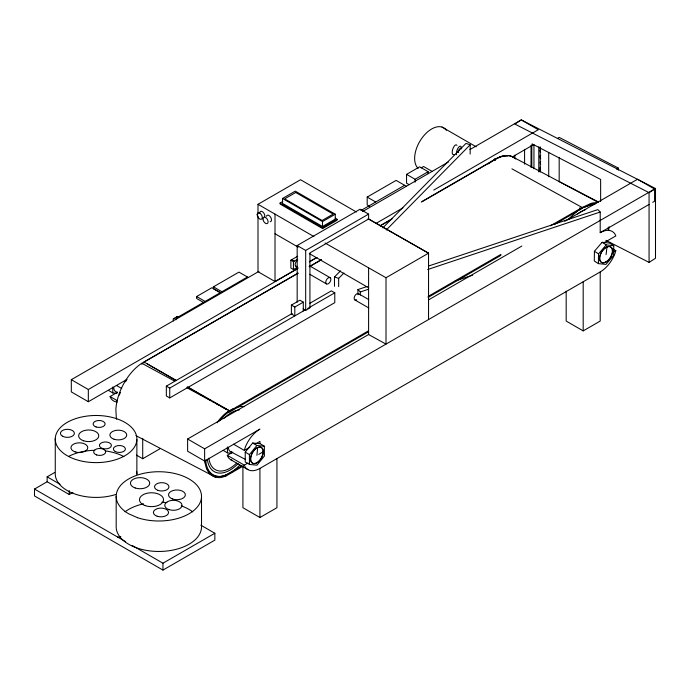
<?xml version="1.0" encoding="UTF-8"?>
<svg xmlns="http://www.w3.org/2000/svg" width="690" height="690" viewBox="0 0 690 690"><rect width="100%" height="100%" fill="white"/><g stroke="black" fill="none" stroke-linecap="round" stroke-linejoin="round"><path stroke-width="1.03" d="M297.166 302.237L297.174 245.528L360.085 209.208L368.598 214.116L368.598 219.032L309.931 252.902L309.931 307.904L305.679 310.362L303.126 308.887M305.679 310.362L305.679 250.444L368.598 214.116M594.426 251.263L594.306 261.01L598.403 263.623L605.958 264.399L613.643 255.421L613.772 245.683L609.667 243.061L602.111 242.294L594.426 251.263L598.532 253.886L598.403 263.623M495.015 160.572L495.066 159.545A38.804 21.433 -62.7 0 1 515.758 159.036M582.11 208.501L582.17 207.492L590.718 203.498A37.648 20.795 -62.7 0 1 596.824 202.765M205.085 460.601L205.241 463.628A39.278 21.701 -62.7 0 0 221.309 477.48L225.759 476.135L225.854 475.074L241.724 465.914M256.913 455.34L257.68 447.474M606.087 254.653L607.002 246.873M233.565 444.205L244.312 450.406L245.191 447.448A24.064 13.895 -60 0 1 259.923 429.111L204.628 461.041L187.62 451.217L187.62 439.013L368.719 334.452M613.134 249.107L615.816 250.651L614.937 253.618A24.064 13.895 -60 0 1 600.205 271.946L259.923 468.407A24.064 13.895 -60 0 1 245.191 467.087L244.312 465.146L227.295 455.322L232.806 452.14M245.226 452.14L252.678 443.023L260.164 443.748L264.365 446.223L264.399 456.064L256.947 465.181L249.461 464.456L245.269 461.99L245.226 452.14L249.418 454.615L249.461 464.456M249.418 454.615L256.87 445.49L264.365 446.223M598.532 253.886L606.217 244.907L613.772 245.683M334.478 286.281L334.478 276.992L340.524 270.851M382.846 227.864L465.983 143.408L470.166 144.788L470.166 154.068M338.661 286.617L338.661 278.372L343.948 272.998M386.271 230.003L470.166 144.788M224.69 415.07L229.184 411.533M557.434 138.492L559.176 137.379L618.326 168.075L618.326 170.18M616.601 169.188L618.326 168.075M605.923 240.344L649.066 262.398L649.066 192.657L655.5 188.525L521.278 119.905L469.933 149.549M649.066 262.398L655.5 258.267L655.5 188.525M258 213.935L258 204.3L300.538 179.745L356.463 212.028M282.512 198.487L295.277 191.121L335.262 214.202L335.262 219.118L322.497 226.484L282.512 203.403L282.512 198.487L322.497 221.576L335.262 214.202M335.228 218.195L337.082 219.265L337.082 220.248L322.618 228.597L280.08 204.042L280.08 203.058L282.797 201.489M369.737 206.413L367.192 204.939L367.192 197.081L396.112 180.383L406.324 186.283M409.11 184.67L406.557 183.195L406.557 174.354L419.632 166.808L428.145 171.715L428.145 173.682M203.447 302.427L196.641 298.494L196.641 296.536L211.951 287.696L220.455 292.603M220.231 292.733L213.426 288.808L213.426 286.842L238.947 272.11L248.305 277.509M421.211 167.86L423.574 166.497L432.078 171.405M280.08 203.058L322.618 227.614L337.082 219.265M173.595 318.616L176.994 316.65M360.87 210.554L404.616 185.3M406.557 174.354L415.07 179.262L428.145 171.715M247.451 277.018L176.588 317.926L177.442 318.418M127.046 379.371L88.329 401.718L71.312 391.903L71.312 379.69L258.957 271.36M362.569 211.537L448.466 161.952M297.683 267.056L293.431 269.514L290.878 268.039L290.878 260.182L297.683 256.249M290.878 260.182L293.431 261.648L297.683 259.199M258 216.074L258.008 271.705L275.017 281.529L298.14 268.186M309.232 261.777L316.632 257.508M71.312 379.69L88.329 389.514L297.442 268.789M309.577 261.777L317.046 257.465M375.86 223.508L402.926 207.88M433.734 190.095L538.295 129.729L521.278 119.905L514.843 124.045L649.066 192.657M297.968 273.137L141.829 363.285A38.95 21.519 -62.7 0 0 115.868 409.558L116.274 417.278A38.95 21.519 -62.7 0 0 116.679 419.244M309.172 266.676L321.298 259.673M380.087 225.734L392.222 218.73M422.082 201.489L494.868 159.459A38.778 21.425 -62.7 0 1 514.826 158.312M144.003 363.035L144.003 362.034L298.166 273.223M309.362 266.763L321.497 259.751M380.285 225.811L391.48 219.351M421.349 202.11L495.066 159.545M512.489 156.837L533.681 144.598M117.197 402.072A24.064 13.895 -60 0 1 110.969 398.475L110.09 396.526L117.438 392.282M303.298 302.151L294.803 307.059L294.803 315.899L291.396 313.933L291.396 305.092L299.9 300.185L303.298 302.151L303.298 310.992M309.931 303.238L331.373 290.852L334.779 292.819L334.779 302.643L169.74 397.923L166.342 395.957L166.342 386.133L292.215 313.458M166.342 386.133L169.74 388.099L304.937 310.043M307.74 308.43L334.779 292.819M325.05 243.009L386.012 277.734L428.542 253.178L428.55 319.556M72.881 492.436L69.259 494.523L47.144 481.758L47.144 476.842L54.648 472.512M200.885 525.193L214.849 533.258L214.849 540.132L162.952 570.095L34.5 495.929L34.5 489.055L47.144 481.758M136.447 455.107L142.718 458.729L159.735 448.905M368.382 330.915L229.287 411.223L229.287 412.197L368.356 331.907M428.128 296.424L500.949 254.377M550.43 225.811L582.17 207.492L511.928 168.826M428.102 297.416L500.906 255.378M554.105 224.664L577.444 211.192M579.307 210.114L581.178 209.036M428.464 299.952L521.821 246.063M564.765 221.266L637.577 179.228L654.594 189.051L654.594 201.256L652.749 202.317M187.62 439.013L204.628 448.836L654.594 189.051M428.361 266.09L597.799 209.622L600.205 212.028L600.205 232.659L649.066 204.447M244.312 450.406L249.823 447.224M255.335 444.041L259.923 441.393L259.923 443.498M603.879 242.811L615.816 235.92L614.937 233.97A24.064 13.895 -60 0 0 600.205 232.659M258.716 454.374L263.269 451.743M244.312 465.146L247.986 463.025M613.065 252.247L615.816 250.651M225.759 476.135L243.449 465.914M132.238 545.48L162.952 563.212L214.849 533.258M242.915 466.061L242.915 507.702L259.923 517.526L276.94 507.702L276.94 458.583M566.18 291.171L566.18 321.066L583.188 330.889L600.205 321.066L600.205 271.946M584.904 207.19L590.502 204.585A36.449 20.131 -62.7 0 1 595.479 203.826M357.929 294.716L357.929 289.559L367.115 286.497M357.929 289.559L360.335 291.965L368.495 289.248M427.697 269.514L600.205 212.028M455.262 280.959L472.616 275.181M225.854 475.074L221.602 476.367A38.062 21.036 -62.7 0 1 206.034 462.947L205.887 459.971M117.628 537.122L120.802 536.63M108.589 390.471L112.781 392.938L117.059 393.352M223.258 450.423L227.45 452.89L231.728 453.313M334.478 276.992L338.661 278.372M532.093 143.874L600.636 179.443L600.636 201.54M598.29 201.877L559.176 181.582L559.176 157.372M135.964 435.666L215.547 477.17M230.546 451.631L245.64 459.557M513.515 157.311L598.29 202.386M174.656 381.104L141.829 363.285L141.89 364.26M186.852 387.72L229.063 410.619L229.114 411.576M368.063 218.696L428.542 253.178L368.512 218.98M147.367 363.949L176.192 380.371M187.344 386.719L229.184 410.55L224.483 414.233A39.347 21.744 -62.7 0 0 217.1 422.78M442.005 127.055L476.221 146.815M367.192 197.081L375.696 201.998M258 204.3L313.933 236.584M297.174 245.528L305.679 250.444M275.017 233.763L298.184 247.141M309.301 253.558L368.598 287.79M358.49 293.69L368.702 299.581M309.698 265.892L330.113 277.682A3.605 2.087 -60 0 1 328.966 283.271A3.605 2.087 -60 0 1 325.844 281.468A3.605 2.087 -60 0 1 330.113 277.682M291.723 259.69L294.276 261.156M354.884 299.934L368.805 307.973M295.881 266.254L297.735 267.323M309.793 274.284L326.499 283.935M291.396 305.092L294.803 307.059M213.426 286.842L221.93 291.749M196.641 296.536L205.146 301.444M144.193 362.121L176.226 380.604M188.327 387.59L210.666 400.485M212.529 401.554L214.392 402.632M216.255 403.702L219.041 405.315M220.904 406.393L226.493 409.61M116.36 385.408L121.725 388.513M230.883 459.773L247.9 469.597M110.09 396.526L117.248 400.666M47.144 476.842L60.039 484.294M34.5 489.055L125.718 541.719M252.678 443.023L256.87 445.49M602.111 242.294L606.217 244.907M227.295 455.322L228.174 457.272A24.064 13.895 -60 0 0 232.556 460.506M227.424 446.991L227.45 452.89M112.755 387.03L112.781 392.938M583.188 281.77L583.188 330.889M579.936 207.595L579.936 209.562M548.714 152.507L548.714 176.718M540.21 146.918L540.21 172.017M538.778 146.841L538.778 171.939M533.948 144.71L533.948 168.765M531.817 144.797L531.817 166.894M531.015 145.314L531.015 167.411M524.581 149.445L524.581 164.177M514.843 155.155L514.843 158.381M494.868 158.484L494.868 160.442M415.07 179.262L415.07 182.212M386.012 277.734L386.012 344.112L368.598 334.521L368.598 268.143M360.335 291.965L360.335 295.061M322.618 227.614L322.618 228.597M322.497 221.576L322.497 226.484M293.431 261.648L293.431 269.514M275.017 214.124L275.017 281.529M259.923 468.407L259.923 517.526M204.628 448.836L204.628 461.041M201.514 496.369L201.514 526.815M169.74 388.099L169.74 397.923M162.952 563.212L162.952 570.095M142.718 438.443L142.718 458.729M136.87 439.547A40.814 23.564 0 0 1 74.917 459.204A40.814 23.564 0 0 1 76.409 418.399A40.814 23.564 0 0 1 136.87 439.547L136.87 474.349A40.814 23.564 0 0 0 136.629 471.27M116.179 496.369L116.179 526.815A42.668 24.633 0 0 0 160.434 551.439A42.668 24.633 0 0 0 201.402 524.986M88.329 389.514L88.329 401.718M69.259 490.599L69.259 494.523M55.26 438.547L55.26 473.357A40.814 23.564 0 0 0 115.722 494.506M356.687 299.762A3.605 2.087 -60 0 1 354.479 296.614A3.605 2.087 -60 0 1 358.895 294.061M297.019 266.357A3.605 2.087 -60 0 1 295.147 264.201A3.605 2.087 -60 0 1 297.683 260.182M458.246 152.576A3.605 1.458 -71.8 0 1 459.911 148.591A3.605 1.458 -71.8 0 1 461.688 148.859M458.436 152.154A1.199 0.483 -71.8 0 1 458.626 150.61A1.199 0.483 -71.8 0 1 459.445 150.084M456.47 154.715A5.166 2.087 -71.8 0 1 458.609 147.272A5.166 2.087 -71.8 0 1 461.498 148.523M454.098 154.491A5.166 2.087 -71.8 0 1 452.726 149.23A5.166 2.087 -71.8 0 1 456.97 145.383M173.492 320.945A2.406 1.389 60 0 1 173.742 318.521A2.406 1.389 60 0 1 175.993 319.772M176.752 316.943A2.406 1.389 60 0 1 178.598 316.908M540.624 152.404A2.406 1.458 57.3 0 1 540.624 149.626M540.762 158.769A2.406 1.458 57.3 0 1 540.762 155.371M540.727 164.229A2.406 1.458 57.3 0 1 540.727 161.451M540.572 170.361A2.674 1.621 57.3 0 1 540.494 167.239M259.733 213.107A3.605 2.087 60 0 1 262.614 211.856A3.605 2.087 60 0 1 264.744 216.772M266.478 216.237A3.605 2.087 60 0 1 270.497 216.988A3.605 2.087 60 0 1 270.213 221.714M68.681 456.375A40.814 23.564 0 0 1 94.797 450.294M105.406 450.915A40.814 23.564 0 0 1 123.846 456.59M124.993 511.825A42.668 24.633 0 0 1 143.563 503.821M161.883 502.242A42.668 24.633 0 0 1 166.937 502.631M181.237 505.848A42.668 24.633 0 0 1 192.7 511.825M418.149 168.377A24.064 13.895 -60 0 1 422.194 137.75A24.064 13.895 -60 0 1 446.378 130.298M219.377 420.969A38.062 21.036 -62.7 0 1 224.673 415.147M609.141 226.881A37.648 20.795 -62.7 0 1 608.615 230.167M608.33 227.217A36.449 20.131 -62.7 0 1 608.019 229.339M117.024 392.032A9.022 5.304 -59.5 0 1 113.755 387.452M231.693 451.984A9.022 5.304 -59.5 0 1 228.424 447.413M119.379 395.129A37.898 21.321 -62.3 0 1 120.371 392.369M125.589 381.734A37.898 21.321 -62.3 0 1 126.632 380.069M236.644 463.137A32.059 18.044 -62.3 0 1 208.854 458.16M238.119 463.611A34.284 19.294 -62.3 0 1 207.345 459.316M223.603 418.589A34.284 19.294 -62.3 0 1 239.335 409.903M239.801 465.017A37.898 21.321 -62.3 0 1 207.138 468.967M205.241 463.292A37.898 21.321 -62.3 0 1 204.913 461.196M219.135 420.245A37.898 21.321 -62.3 0 1 220.498 418.666L227.001 412.577A37.898 21.321 -62.3 0 1 233.746 408.454M235.644 407.678A37.898 21.321 -62.3 0 1 244.269 406.652M488.555 163.823A37.898 21.356 -60.3 0 1 507.417 156.13M577.444 213.986A34.284 19.329 -60.3 0 1 585.715 209.544M568.37 219.618A37.898 21.356 -60.3 0 1 570.466 217.255L577.15 211.261A37.898 21.356 -60.3 0 1 592.736 205.31M612.332 250.03L612.306 251.954A9.022 5.089 -60.3 0 1 602.629 262.838A9.022 5.089 -60.3 0 1 602.793 250.427A9.022 5.089 -60.3 0 1 612.332 250.03M295.725 192.493L284.668 198.875L322.101 220.489L333.158 214.107L295.725 192.493M137.508 517.698L128.676 513.783A42.668 24.633 0 0 1 144.253 473.219A42.668 24.633 0 0 1 201.351 498.516A42.668 24.633 0 0 1 137.508 517.698M263.011 452.58L263.002 450.639A9.022 5.08 -62.3 0 0 253.584 451.088A9.022 5.08 -62.3 0 0 253.635 463.628A9.022 5.08 -62.3 0 0 263.011 452.58M257.18 214.581A3.605 2.087 60 0 0 261.001 219.342A3.605 2.087 60 0 0 261.001 214.236A3.605 2.087 60 0 0 257.18 214.581M262.985 218.92A3.605 2.087 60 0 0 266.814 223.681A3.605 2.087 60 0 0 266.814 218.575A3.605 2.087 60 0 0 262.985 218.92M96.108 426.972A6.012 3.476 0 0 0 105.13 423.962A6.012 3.476 0 0 0 96.108 420.952A6.012 3.476 0 0 0 96.108 426.972M114.092 439.254A8.418 4.864 0 0 0 126.727 435.036A8.418 4.864 0 0 0 114.092 430.827A8.418 4.864 0 0 0 114.092 439.254M83.671 440.815A10.065 5.813 0 0 0 98.765 435.787A10.065 5.813 0 0 0 83.671 430.75A10.065 5.813 0 0 0 83.671 440.815M102.405 448.44A6.012 3.476 0 0 0 111.426 445.43A6.012 3.476 0 0 0 102.405 442.419A6.012 3.476 0 0 0 102.405 448.44M75.132 451.89A8.418 4.864 0 0 0 87.768 447.681A8.418 4.864 0 0 0 75.132 443.472A8.418 4.864 0 0 0 75.132 451.89M96.652 454.96A6.012 3.476 0 0 0 105.674 451.95A6.012 3.476 0 0 0 96.652 448.94A6.012 3.476 0 0 0 96.652 454.96M62.471 436.184A6.986 4.037 0 0 0 74.158 434.372A6.986 4.037 0 0 0 65.602 429.439A6.986 4.037 0 0 0 62.471 436.184M115.178 451.458A6.012 3.476 0 0 0 125.226 449.863A6.012 3.476 0 0 0 117.8 445.636A6.012 3.476 0 0 0 115.178 451.458M157.829 490.331A7.219 4.166 0 0 0 168.955 487.036A7.219 4.166 0 0 0 158.45 483.121A7.219 4.166 0 0 0 157.829 490.331M145.116 505.589A12.032 6.943 0 0 0 163.53 499.948A12.032 6.943 0 0 0 145.875 493.566A12.032 6.943 0 0 0 145.116 505.589M172.362 498.922A8.418 4.864 0 0 0 185.351 495.084A8.418 4.864 0 0 0 173.104 490.512A8.418 4.864 0 0 0 172.362 498.922M169.093 509.617A8.608 4.968 0 0 0 182.005 505.304A8.608 4.968 0 0 0 169.093 501A8.608 4.968 0 0 0 169.093 509.617M157.191 516.267A7.581 4.373 0 0 0 168.558 512.48A7.581 4.373 0 0 0 157.191 508.685A7.581 4.373 0 0 0 157.191 516.267M135.197 487.977A9.626 5.555 0 0 0 149.713 483.241A9.626 5.555 0 0 0 135.361 478.351A9.626 5.555 0 0 0 135.197 487.977M256.939 462.723A9.022 5.304 -59.5 0 0 262.502 448.5A9.022 5.304 -59.5 0 0 251.289 454.796A9.022 5.304 -59.5 0 0 256.939 462.723M605.993 261.959A9.022 5.304 -57.5 0 0 611.849 247.926A9.022 5.304 -57.5 0 0 600.421 254.075A9.022 5.304 -57.5 0 0 605.993 261.959"/></g></svg>
